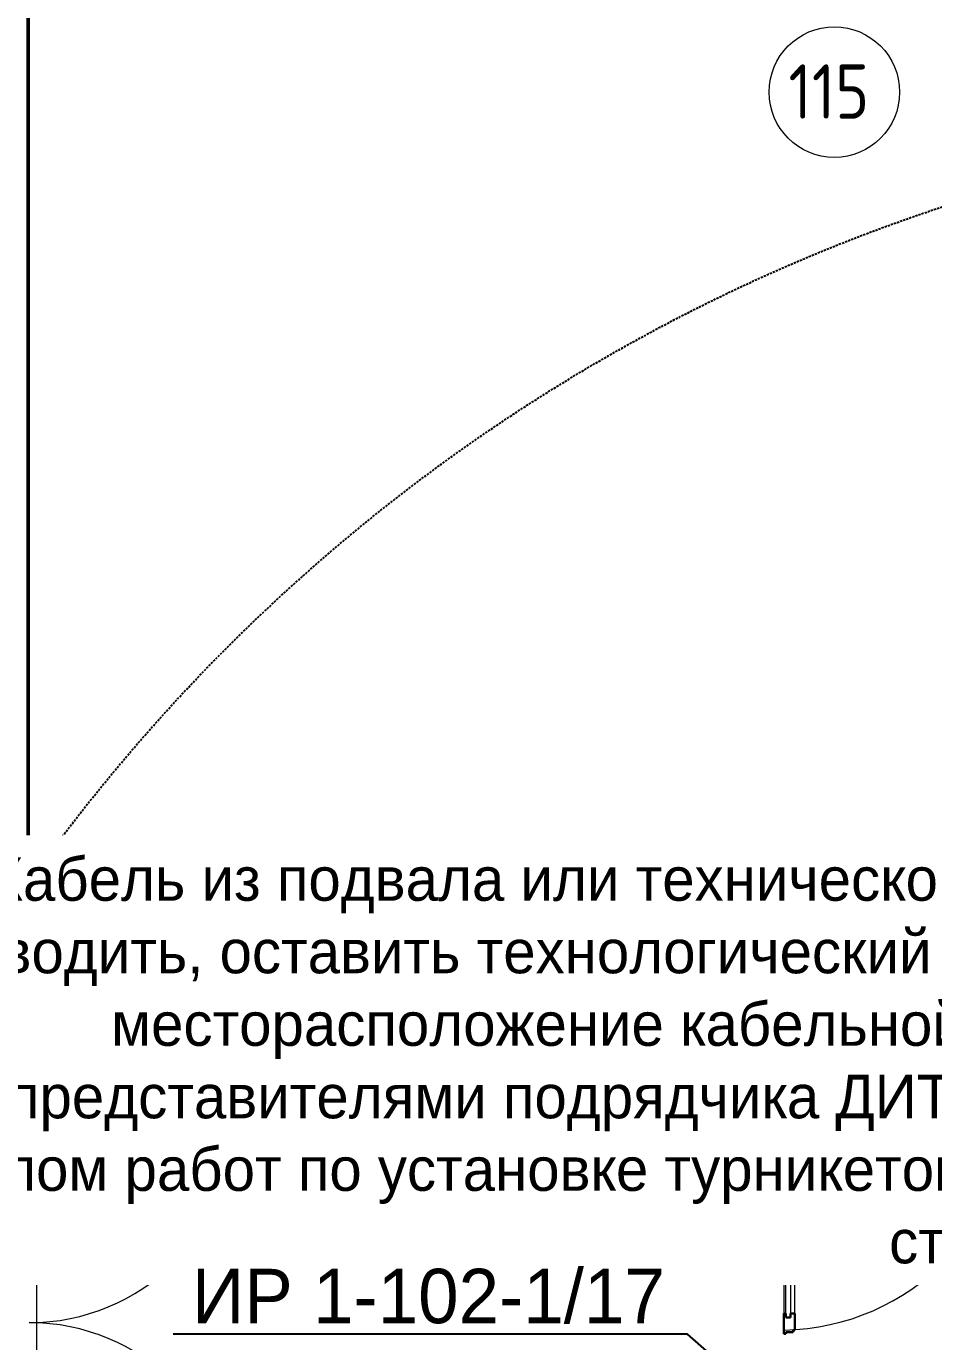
# Model space of a CAD drawing. Header units: millimetres. Extents: x -695119 to 412940, y -249585 to 622758.
# Drawn here: x 134176 to 138346, y 68303 to 74350 of the extents above; entities that cross this region are included whole.
import ezdxf
from ezdxf import colors
from ezdxf.entities.mleader import LeaderData, LeaderLine
from ezdxf.math import Vec2, Vec3

# ---------------------------------------------------------------- set-up
doc = ezdxf.new("R2010")
doc.units = ezdxf.units.MM
for name, pattern in [('ADSK_Линия сетки', [25, 20, -2.5, 0, -2.5]), ('ADSK_Штриховая_ш2 п1_5', [4.5, 3, -1.5]), ('DASH', [0.75, 0.5, -0.25])]:
    doc.linetypes.add(name, pattern=pattern)
doc.layers.add('_19D-Телекоммуникационные шкафы', color=7, linetype='Continuous')
for name, color, linetype, lineweight in [('_СС_КНС-Внешние связи', 250, 'Continuous', 30), ('Витраж', 252, 'Continuous', 9), ('Двери', 8, 'Continuous', 9), ('Марки помещений', 8, 'Continuous', 20), ('Оборудование', 8, 'Continuous', 18), ('Ограждение', 8, 'Continuous', 9), ('Оси', 252, 'Continuous', 9), ('Стены внутренние', 252, 'Continuous', 18), ('Стены наружные', 252, 'Continuous', 18), ('Стены штриховка', 7, 'Continuous', 9), ('ТХ Текст', 251, 'Continuous', 0)]:
    doc.layers.add(name, color=color, linetype=linetype, lineweight=lineweight)
doc.layers.add('Двери открывание', color=7, linetype='Continuous', lineweight=9, true_color=0xc0c0c0)
doc.styles.add('GOST Common_3', font='', dxfattribs={"height": 3.5})
doc.styles.add('Mipgost_5', font='', dxfattribs={"height": 250})
doc.styles.get('GOST Common_3').set_extended_font_data('GOST type B')
doc.styles.get('Mipgost_5').set_extended_font_data('Mipgost')
pattern_1 = [(0, (-32121.8, 98), (0, 600), []), (90, (-32121.8, 98), (-600, 4e-14), [])]

# ---------------------------------------------------------------- blocks, each defined once
blk = doc.blocks.new('1 этаж')
at = {"layer": 'Двери', "lineweight": 18, "true_color": 0x636466}
h = blk.add_hatch(dxfattribs=at)
h.set_pattern_fill('FP_2', color=251, angle=180, style=0, pattern_type=2)
h.set_pattern_definition([(225, (-36377.8, -11541.73), (35.3553, -35.3553), [])])
h.paths.add_polyline_path([(-35602.8, -11736.7), (-35602.8, -11346.7), (-35752.8, -11346.7), (-35752.8, -11736.7)])
h.paths.add_polyline_path([(-37402.8, -11736.7), (-37252.8, -11736.7), (-37252.8, -11346.7), (-37402.8, -11346.7)])
at = {"layer": 'Ограждение', "true_color": 0x636466}
h = blk.add_hatch(dxfattribs=at)
h.set_pattern_fill('FP_25', color=251, style=0, pattern_type=2)
h.set_pattern_definition(pattern_1)
h.paths.add_polyline_path([(-40637.8, -11331.7), (-40627.8, -11321.7), (-40627.8, -5506.7), (-40637.8, -5516.7), (-40637.8, -11115)])
h = blk.add_hatch(dxfattribs=at)
h.set_pattern_fill('FP_25', color=251, style=0, pattern_type=2)
h.set_pattern_definition(pattern_1)
h.paths.add_polyline_path([(-37262.8, -11331.7), (-37262.8, -11321.7), (-40627.8, -11321.7), (-40637.8, -11331.7), (-39502.4, -11331.7)])
h = blk.add_hatch(dxfattribs=at)
h.set_pattern_fill('FP_25', color=251, style=0, pattern_type=2)
h.set_pattern_definition(pattern_1)
h.paths.add_polyline_path([(-37262.8, -11761.7), (-37262.8, -11756.7), (-40580.3, -11756.7), (-40580.3, -11751.7), (-40595.3, -11751.7), (-40595.3, -11761.7), (-39502.4, -11761.7)])
at = {"layer": 'Витраж', "color": 251, "lineweight": 18, "true_color": 0x636466}
for p, q in [((-40607.8, -11736.7), (-40707.8, -11736.7)), ((-40647.8, -11786.7), (-40607.8, -11786.7)), ((-40607.8, -11786.7), (-40607.8, -11736.7))]:
    blk.add_line(p, q, dxfattribs=at)
at = {"layer": 'Двери', "color": 251, "linetype": 'ADSK_Штриховая_ш2 п1_5', "true_color": 0x636466}
for p, q in [((-37252.8, -11346.7), (-37402.8, -11346.7)), ((-37252.8, -11736.7), (-37252.8, -11346.7)), ((-37402.8, -11736.7), (-37252.8, -11736.7))]:
    blk.add_line(p, q, dxfattribs=at)
at = {"layer": 'Двери', "color": 251, "true_color": 0x636466}
for p, q in [((-37252.8, -11686.7), (-37252.8, -11736.7)), ((-37232.8, -11686.7), (-37252.8, -11686.7)), ((-37232.8, -11736.7), (-37232.8, -11686.7)), ((-37160.8, -11686.7), (-37232.8, -11686.7)), ((-37232.8, -11686.7), (-37232.8, -11736.7)), ((-37183.8, -11736.7), (-37183.8, -11728.7)), ((-37183.8, -11728.7), (-37169.8, -11728.7)), ((-37169.8, -11728.7), (-37169.8, -11694.7)), ((-37169.8, -11694.7), (-37160.8, -11694.7)), ((-37160.8, -11694.7), (-37160.8, -11686.7)), ((-37252.8, -11736.7), (-37232.8, -11736.7)), ((-37232.8, -11736.7), (-37183.8, -11736.7)), ((-37160.8, -11848.7), (-37160.8, -12744.7)), ((-37151.8, -11830.7), (-37130.8, -11830.7)), ((-37151.8, -12762.7), (-37151.8, -11830.7)), ((-37130.8, -11830.7), (-37130.8, -12762.7)), ((-37110.8, -12744.7), (-37110.8, -11848.7)), ((-40553.8, -11867.7), (-40553.8, -11888.7)), ((-39741.8, -11867.7), (-40553.8, -11867.7)), ((-40553.8, -11888.7), (-39741.8, -11888.7)), ((-39759.8, -11858.7), (-40535.8, -11858.7)), ((-40535.8, -11908.7), (-39759.8, -11908.7)), ((-39741.8, -11888.7), (-39741.8, -11867.7)), ((-37130.8, -12762.7), (-37151.8, -12762.7))]:
    blk.add_line(p, q, dxfattribs=at)
at = {"layer": 'Двери', "color": 251, "lineweight": 30, "true_color": 0x636466}
for p, q in [((-37152.8, -11754.7), (-37160.8, -11754.7)), ((-37160.8, -11754.7), (-37160.8, -11848.7)), ((-37152.8, -11763.7), (-37152.8, -11754.7)), ((-37118.8, -11763.7), (-37152.8, -11763.7)), ((-37118.8, -11772.7), (-37118.8, -11763.7)), ((-37110.8, -11772.7), (-37118.8, -11772.7)), ((-37110.8, -11848.7), (-37110.8, -11772.7)), ((-37151.8, -11848.7), (-37160.8, -11848.7)), ((-37151.8, -11830.7), (-37151.8, -11848.7)), ((-37130.8, -11830.7), (-37151.8, -11830.7)), ((-37130.8, -11848.7), (-37130.8, -11830.7)), ((-37110.8, -11848.7), (-37130.8, -11848.7)), ((-40535.8, -11858.7), (-40629.8, -11858.7)), ((-40629.8, -11858.7), (-40629.8, -11866.7)), ((-40629.8, -11866.7), (-40620.8, -11866.7)), ((-40620.8, -11866.7), (-40620.8, -11900.7)), ((-40620.8, -11900.7), (-40611.8, -11900.7)), ((-40611.8, -11900.7), (-40611.8, -11908.7)), ((-40611.8, -11908.7), (-40535.8, -11908.7)), ((-40553.8, -11867.7), (-40535.8, -11867.7)), ((-40553.8, -11888.7), (-40553.8, -11867.7)), ((-40535.8, -11888.7), (-40553.8, -11888.7)), ((-40535.8, -11867.7), (-40535.8, -11858.7)), ((-40535.8, -11908.7), (-40535.8, -11888.7)), ((-39683.8, -11858.7), (-39759.8, -11858.7)), ((-39759.8, -11867.7), (-39759.8, -11858.7)), ((-39741.8, -11867.7), (-39759.8, -11867.7)), ((-39759.8, -11888.7), (-39741.8, -11888.7)), ((-39759.8, -11908.7), (-39759.8, -11888.7)), ((-39759.8, -11908.7), (-39665.8, -11908.7)), ((-39741.8, -11888.7), (-39741.8, -11867.7)), ((-39683.8, -11866.7), (-39683.8, -11858.7)), ((-39674.8, -11866.7), (-39683.8, -11866.7)), ((-39674.8, -11900.7), (-39674.8, -11866.7)), ((-39665.8, -11900.7), (-39674.8, -11900.7)), ((-39665.8, -11908.7), (-39665.8, -11900.7)), ((-37160.8, -12744.7), (-37160.8, -12838.7)), ((-37151.8, -12744.7), (-37160.8, -12744.7)), ((-37151.8, -12762.7), (-37151.8, -12744.7)), ((-37130.8, -12744.7), (-37130.8, -12762.7)), ((-37110.8, -12744.7), (-37130.8, -12744.7)), ((-37110.8, -12820.7), (-37110.8, -12744.7)), ((-37130.8, -12762.7), (-37151.8, -12762.7)), ((-37160.8, -12838.7), (-37152.8, -12838.7)), ((-37152.8, -12838.7), (-37152.8, -12829.7)), ((-37152.8, -12829.7), (-37118.8, -12829.7)), ((-37118.8, -12829.7), (-37118.8, -12820.7)), ((-37118.8, -12820.7), (-37110.8, -12820.7))]:
    blk.add_line(p, q, dxfattribs=at)
at = {"layer": 'Двери открывание', "color": 251, "true_color": 0x636466}
for centre, radius, start, end in [((-37178.8, -11754.7), 1066, 270.96752, 0), ((-40629.8, -11840.7), 946, 270, 358.90974), ((-40629.8, -13732.7), 946, 1.09026, 90)]:
    blk.add_arc(centre, radius, start, end, dxfattribs=at)
at = {"layer": 'Марки помещений', "color": 251, "true_color": 0x636466}
blk.add_circle((-36929.2, -7129.5), 300, dxfattribs=at)
at = {"layer": 'Оборудование', "color": 251, "true_color": 0x636466}
blk.add_line((-40652.8, -11331.7), (-40511.4, -11190.3), dxfattribs=at)
at = {"layer": 'Ограждение', "color": 251, "true_color": 0x636466}
for p, q in [((-40627.8, -11321.7), (-40627.8, -5506.7)), ((-40627.8, -11321.7), (-40637.8, -11331.7)), ((-37262.8, -11321.7), (-40627.8, -11321.7)), ((-37262.8, -11321.7), (-37262.8, -11331.7)), ((-40595.3, -11761.7), (-40595.3, -11751.7)), ((-40595.3, -11761.7), (-37262.8, -11761.7)), ((-37262.8, -11756.7), (-37262.8, -11761.7))]:
    blk.add_line(p, q, dxfattribs=at)
at = {"layer": 'Оси', "color": 251, "linetype": 'ADSK_Линия сетки', "ltscale": 100, "true_color": 0x636466}
blk.add_line((4409.5, -11541.7), (-72530.1, -11541.7), dxfattribs=at)
at = {"layer": 'Стены внутренние', "color": 251, "true_color": 0x636466}
for p, q in [((-33002.8, -11346.7), (-40637.8, -11346.7)), ((-40595.3, -11736.7), (-37252.8, -11736.7)), ((-35821.8, -11736.7), (-37183.8, -11736.7))]:
    blk.add_line(p, q, dxfattribs=at)
at = {"layer": 'Стены внутренние', "color": 251, "lineweight": 30, "true_color": 0x636466}
for p, q in [((-37252.8, -11736.7), (-37252.8, -11346.7)), ((-40720.3, -11736.7), (-40595.3, -11736.7))]:
    blk.add_line(p, q, dxfattribs=at)
at = {"layer": 'Стены наружные', "color": 251, "lineweight": 30, "true_color": 0x636466}
for p, q in [((-40637.8, -11331.7), (-40637.8, -5516.7)), ((-40772.8, -11346.7), (-40637.8, -11346.7)), ((-37252.8, -11331.7), (-40637.8, -11331.7)), ((-37252.8, -11346.7), (-37252.8, -11331.7)), ((-40595.3, -11736.7), (-40595.3, -11751.7)), ((-40595.3, -11751.7), (-40580.3, -11751.7)), ((-40580.3, -11751.7), (-40580.3, -11756.7)), ((-40580.3, -11756.7), (-37252.8, -11756.7)), ((-37252.8, -11756.7), (-37252.8, -11736.7))]:
    blk.add_line(p, q, dxfattribs=at)
at = {"layer": 'Стены наружные', "color": 251, "linetype": 'Continuous', "lineweight": 9, "true_color": 0x636466}
for p, q in [((-40596.7, -11346.7), (-40581.7, -11331.7)), ((-40172.4, -11346.7), (-40157.4, -11331.7)), ((-39748.2, -11346.7), (-39733.2, -11331.7)), ((-39323.9, -11346.7), (-39308.9, -11331.7)), ((-38899.7, -11346.7), (-38884.7, -11331.7)), ((-38475.4, -11346.7), (-38460.4, -11331.7)), ((-38051.1, -11346.7), (-38036.1, -11331.7)), ((-37626.9, -11346.7), (-37611.9, -11331.7)), ((-40580.3, -11754.6), (-40577.4, -11751.7)), ((-40577.4, -11751.7), (-40562.4, -11736.7)), ((-40511.7, -11756.7), (-40506.7, -11751.7)), ((-40441, -11756.7), (-40436, -11751.7)), ((-40370.3, -11756.7), (-40365.3, -11751.7)), ((-40299.6, -11756.7), (-40294.6, -11751.7)), ((-40228.9, -11756.7), (-40223.9, -11751.7)), ((-40158.2, -11756.7), (-40153.2, -11751.7)), ((-40153.2, -11751.7), (-40138.2, -11736.7)), ((-40087.5, -11756.7), (-40082.5, -11751.7)), ((-40016.8, -11756.7), (-40011.8, -11751.7)), ((-39946, -11756.7), (-39941, -11751.7)), ((-39875.3, -11756.7), (-39870.3, -11751.7)), ((-39804.6, -11756.7), (-39799.6, -11751.7)), ((-39733.9, -11756.7), (-39728.9, -11751.7)), ((-39728.9, -11751.7), (-39713.9, -11736.7)), ((-39663.2, -11756.7), (-39658.2, -11751.7)), ((-39592.5, -11756.7), (-39587.5, -11751.7)), ((-39521.8, -11756.7), (-39516.8, -11751.7)), ((-39451.1, -11756.7), (-39446.1, -11751.7)), ((-39380.4, -11756.7), (-39375.4, -11751.7)), ((-39309.7, -11756.7), (-39304.7, -11751.7)), ((-39304.7, -11751.7), (-39289.7, -11736.7)), ((-39238.9, -11756.7), (-39233.9, -11751.7)), ((-39168.2, -11756.7), (-39163.2, -11751.7)), ((-39097.5, -11756.7), (-39092.5, -11751.7)), ((-39026.8, -11756.7), (-39021.8, -11751.7)), ((-38956.1, -11756.7), (-38951.1, -11751.7)), ((-38885.4, -11756.7), (-38880.4, -11751.7)), ((-38880.4, -11751.7), (-38865.4, -11736.7)), ((-38814.7, -11756.7), (-38809.7, -11751.7)), ((-38744, -11756.7), (-38739, -11751.7)), ((-38673.3, -11756.7), (-38668.3, -11751.7)), ((-38602.5, -11756.7), (-38597.5, -11751.7)), ((-38531.8, -11756.7), (-38526.8, -11751.7)), ((-38461.1, -11756.7), (-38456.1, -11751.7)), ((-38456.1, -11751.7), (-38441.1, -11736.7)), ((-38390.4, -11756.7), (-38385.4, -11751.7)), ((-38319.7, -11756.7), (-38314.7, -11751.7)), ((-38249, -11756.7), (-38244, -11751.7)), ((-38178.3, -11756.7), (-38173.3, -11751.7)), ((-38107.6, -11756.7), (-38102.6, -11751.7)), ((-38036.9, -11756.7), (-38031.9, -11751.7)), ((-38031.9, -11751.7), (-38016.9, -11736.7)), ((-37966.1, -11756.7), (-37961.1, -11751.7)), ((-37895.4, -11756.7), (-37890.4, -11751.7)), ((-37824.7, -11756.7), (-37819.7, -11751.7)), ((-37754, -11756.7), (-37749, -11751.7)), ((-37683.3, -11756.7), (-37678.3, -11751.7)), ((-37612.6, -11756.7), (-37607.6, -11751.7)), ((-37607.6, -11751.7), (-37592.6, -11736.7)), ((-37541.9, -11756.7), (-37536.9, -11751.7)), ((-37471.2, -11756.7), (-37466.2, -11751.7)), ((-37400.5, -11756.7), (-37395.5, -11751.7)), ((-37329.8, -11756.7), (-37324.8, -11751.7)), ((-37259, -11756.7), (-37254, -11751.7))]:
    blk.add_line(p, q, dxfattribs=at)
at = {"layer": 'Стены наружные', "color": 251, "true_color": 0x636466}
for p, q in [((-40595.3, -11761.7), (-40595.3, -11858.7)), ((-40595.3, -11908.7), (-40595.3, -13664.7))]:
    blk.add_line(p, q, dxfattribs=at)
at = {"layer": 'Стены штриховка', "color": 251, "true_color": 0x636466}
for p, q in [((-40637.8, -11331.7), (-40637.8, -11346.7)), ((-40580.3, -11751.7), (-37252.8, -11751.7))]:
    blk.add_line(p, q, dxfattribs=at)
at = {"layer": 'Марки помещений', "color": 251, "true_color": 0x636466, "style": 'GOST Common_3', "width": 0.9}
blk.add_text('115', height=250, dxfattribs=at).set_placement((-37140.2, -7251.8))
blk = doc.blocks.new('план Новый корпус (не печатать) 2$0$_Dot')
at = {"color": 251, "linetype": 'ByBlock', "lineweight": -2}
blk.add_line((-0.5, 0), (-1, 0), dxfattribs=at)
at = {"color": 251, "linetype": 'ByBlock', "const_width": 0.5}
blk.add_lwpolyline([(-0.25, 0, 1), (0.25, 0, 1)], format="xyb", close=True, dxfattribs=at)

msp = doc.modelspace()

# ---------------------------------------------------------------- linework, layer by layer
at = {"layer": '_19D-Телекоммуникационные шкафы', "color": 7, "linetype": 'DASH', "ltscale": 20}
msp.add_circle((140998.921, 65593.037), 8344.415, dxfattribs=at)

# ---------------------------------------------------------------- block references
msp.add_blockref('1 этаж', (174819.19, 81176.937))

# ---------------------------------------------------------------- leaders
at = {"layer": 'ТХ Текст', "color": 0, "ltscale": 100}
ml = msp.add_multileader_mtext('Standard', dxfattribs=at)
ml.set_content('ИР {\\C256;1-102-1/17}', color=251, style='Mipgost_5')
ml.set_leader_properties(color=251)
ml.set_arrow_properties(name='план Новый корпус (не печатать) 2$0$_Dot')
ml.build(insert=Vec2(0, 0))
ml.multileader.update_dxf_attribs({"text_left_attachment_type": 6, "text_right_attachment_type": 6, "dogleg_length": 103.837, "arrow_head_size": 10})
ctx = ml.context
ctx.base_point, ctx.char_height, ctx.arrow_head_size, ctx.landing_gap_size, ctx.plane_origin = Vec3(135324.742, 68337.721), 250, 10, 0.09, Vec3(135618.052, 72277.571)
ctx.left_attachment, ctx.right_attachment, ctx.text_align_type = 6, 6, 2
notes = []
notes.append((ctx, [(1, (1, 1, 0), (137214.831, 68337.721), (-1, 0), 103.837, [(0, [(139842.463, 66043.828)], 0, [])])]))
ctx.mtext.insert, ctx.mtext.alignment, ctx.mtext.flow_direction = Vec3(137110.904, 68637.721), 3, 5
for ctx, leaders in notes:
    for number, flags, end, landing, length, lines in leaders:
        leader = LeaderData()
        leader.index, (leader.has_last_leader_line, leader.has_dogleg_vector, leader.attachment_direction) = number, flags
        leader.last_leader_point, leader.dogleg_vector, leader.dogleg_length = Vec3(end), Vec3(landing), length
        for number, points, colour, breaks in lines:
            line = LeaderLine()
            line.index, line.vertices, line.color, line.breaks = number, Vec3.list(points), colors.encode_raw_color(colour), breaks
            leader.lines.append(line)
        ctx.leaders.append(leader)

# ---------------------------------------------------------------- next in the draw order: leaders
at = {"layer": '_СС_КНС-Внешние связи', "lineweight": 0}
ml = msp.add_multileader_mtext('Standard', dxfattribs=at)
ml.set_content('Кабель из подвала или технического подполья на этаж 1 не выводить, оставить технологический запас 25 метров. Точное месторасположение кабельной проходки согласуется с представителями подрядчика ДИТ непосредственно перед началом работ по установке турникетов и производится силами строительной организации', color=256, style='Mipgost_5')
ml.set_leader_properties()
ml.build(insert=Vec2(0, 0))
ctx = ml.context
ctx.base_point, ctx.char_height, ctx.plane_origin = Vec3(133924.211, 70401.368), 200, Vec3(143014.264, 67537.124)
ctx.text_align_type = 2
notes = []
notes.append((ctx, [(0, (1, 1, 0), (141505.497, 70401.368), (-1, 0), 8, [(0, [(143246.704, 66991.624)], 0, [])])]))
ctx.mtext.insert, ctx.mtext.width, ctx.mtext.alignment, ctx.mtext.flow_direction = Vec3(141495.497, 70529.868), 8319.10878, 3, 5
ctx.mtext.has_bg_fill, ctx.mtext.bg_color, ctx.mtext.bg_scale_factor, ctx.mtext.bg_transparency, ctx.mtext.use_window_bg_color = 1, -1027028792, 1.5, 0, 1
for ctx, leaders in notes:
    for number, flags, end, landing, length, lines in leaders:
        leader = LeaderData()
        leader.index, (leader.has_last_leader_line, leader.has_dogleg_vector, leader.attachment_direction) = number, flags
        leader.last_leader_point, leader.dogleg_vector, leader.dogleg_length = Vec3(end), Vec3(landing), length
        for number, points, colour, breaks in lines:
            line = LeaderLine()
            line.index, line.vertices, line.color, line.breaks = number, Vec3.list(points), colors.encode_raw_color(colour), breaks
            leader.lines.append(line)
        ctx.leaders.append(leader)

doc.saveas('drawing.dxf')
